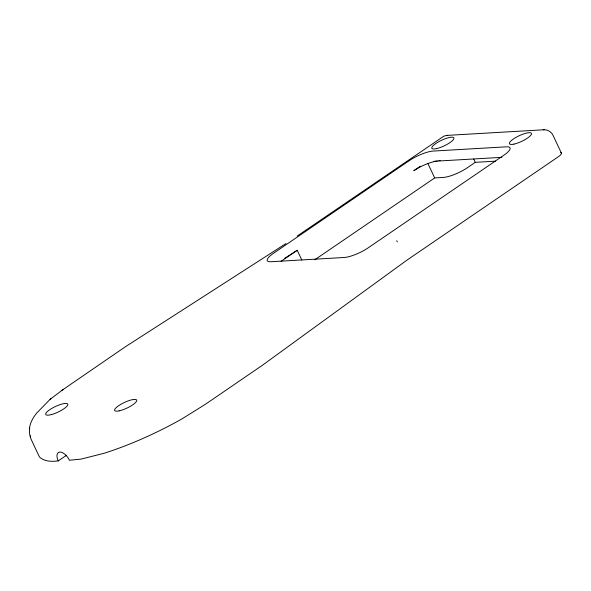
<?xml version="1.0" encoding="UTF-8"?>
<svg xmlns="http://www.w3.org/2000/svg" width="591" height="591" viewBox="0 0 591 591"><rect width="100%" height="100%" fill="white"/><g stroke="black" fill="none" stroke-linecap="round" stroke-linejoin="round"><path stroke-width="0.89" d="M66.532 455.269L58.287 460.899C51.838 461.623 44.628 461.83 39.471 457.035L31.16 439.372C27.216 429.339 30.215 421.161 36.686 413.087L50.087 399.346L62.491 389.957M50.087 399.346L50.819 398.799M62.683 389.816L125.447 346.732L286.007 243.507M61.863 390.429L63.303 389.343M297.236 236.031L443.811 136.181L446.678 135.413L544.215 129.747C547.879 129.702 551.433 131.933 553.006 135.243L561.339 152.951M281.08 261.303L297.221 250.289L301.809 260.04M420.415 166.204L413.796 170.725A18.735 4.758 -25.2 0 1 437.813 161.055L501.885 157.332M314.737 259.804L434.688 177.928L443.302 177.426A18.735 4.758 -25.2 0 0 467.318 167.763L475.267 162.34L495.465 161.166M284.788 258.274L297.221 250.289M433.934 161.284L435.656 161.18A18.735 4.758 -25.2 0 0 437.177 161.025M543.173 129.798L544.215 129.747M446.678 135.413L447.719 135.354M396.672 240.744L397.337 241.822M473.738 159.09L475.267 162.34M427.803 163.308L434.688 177.928M58.287 460.899L57.645 459.473A9.744 5.038 55.7 0 1 60.038 452.041A9.744 5.038 55.7 0 1 69.036 459.451L69.398 460.256L81.211 459.081L104.09 453.275A112.408 28.523 -25.2 0 0 182.456 418.591L202.388 406.172A205.306 54.091 -24.8 0 0 207.677 402.737L262.5 365.208L407.472 259.774L558.177 156.859A9.744 2.475 -25.2 0 0 560.682 152.559M29.55 427.987L29.676 429.199M30.296 435.781L30.422 437.015M440.14 160.42A18.735 4.758 -25.2 0 1 438.891 160.715M409.098 160.745L273.448 253.325A18.735 4.758 -25.2 0 0 270.974 261.739L344.198 257.484A18.735 4.758 -25.2 0 0 368.215 247.814L503.864 155.234A18.735 4.758 -25.2 0 0 506.347 146.819L433.114 151.074A18.735 4.758 -25.2 0 0 409.098 160.745M436.365 148.644A12.175 3.088 -25.2 0 0 453.91 138.626A12.175 3.088 -25.2 0 0 438.337 141.943A12.175 3.088 -25.2 0 0 436.365 148.644M513.919 144.123A12.175 3.088 -25.2 0 0 531.464 134.113A12.175 3.088 -25.2 0 0 515.891 137.43A12.175 3.088 -25.2 0 0 513.919 144.123M51.439 414.579A12.175 3.088 -25.2 0 0 67.825 404.399A12.175 3.088 -25.2 0 0 50.937 408.928A12.175 3.088 -25.2 0 0 51.439 414.579M119.153 410.863A12.175 3.088 -25.2 0 0 136.698 400.853A12.175 3.088 -25.2 0 0 121.125 404.163A12.175 3.088 -25.2 0 0 119.153 410.863"/></g></svg>
